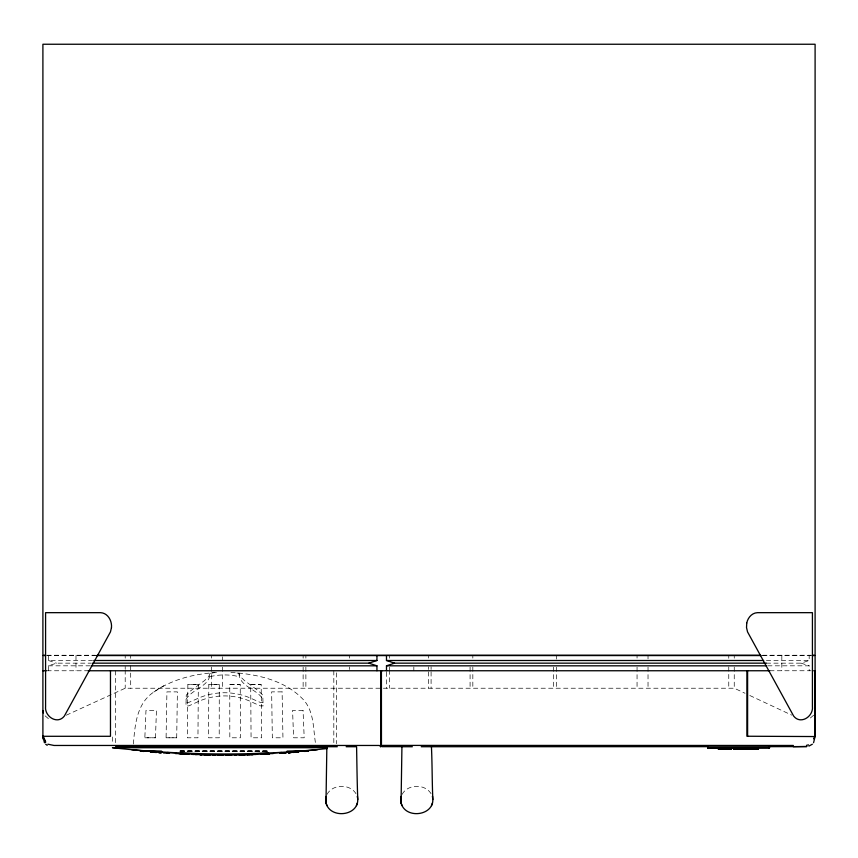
<?xml version="1.0" encoding="UTF-8"?>
<svg xmlns="http://www.w3.org/2000/svg" width="858" height="858" viewBox="0 0 858 858"><rect width="100%" height="100%" fill="white"/><g stroke="black" fill="none" stroke-linecap="round" stroke-linejoin="round"><path stroke-width="0.64" stroke-dasharray="4.29 3.22" d="M219.283 684.663L219.208 737.794L208.58 737.794L208.805 684.663L219.283 684.663L208.805 684.663M198.337 684.663L197.951 737.794L187.334 737.794L187.859 684.663L198.337 684.663L187.859 684.663M176.705 737.794L177.392 691.88L166.924 691.88L166.087 737.794L176.705 737.794L166.087 737.794M155.459 737.794L156.446 710.392L145.978 710.392L144.841 737.794L155.459 737.794L144.841 737.794M133.408 744.004C134.963 725.214 136.508 703.528 153.839 692.02C172.555 678.946 195.549 673.519 218.104 672.457M185.95 699.592C191.463 689.06 209.813 686.743 210.049 673.412A63.9 63.192 0 0 1 214.832 672.5M210.049 673.412L208.655 676.63L204.601 680.533L190.326 691.076L186.261 695.152L185.95 705.93L188.878 705.855L195.592 702.82A63.363 62.634 0 0 1 253.442 702.82L260.146 705.855L263.084 705.93L262.773 695.152L258.708 691.076L244.433 680.533L240.379 676.63L238.974 673.412A63.9 63.192 0 0 0 234.191 672.5M327.027 794.379C332.85 783.633 350.643 783.633 356.413 794.422M402.102 794.379C407.925 783.633 425.718 783.633 431.488 794.422M813.631 715.218L809.609 718.65M263.084 702.359L260.156 702.359L253.442 699.442A65.111 64.371 0 0 0 195.592 699.442L188.878 702.359L185.95 702.359M153.839 692.02L164.79 685.081M66.323 715.197L125.204 688.223L734.244 688.223L745.023 693.264M766.344 663.159L801.125 663.159L809.18 660.499L809.18 655.566M48.413 670.763L48.413 665.819L56.531 663.159L91.388 663.159M46.89 655.244L95.27 655.244M762.773 655.244L811.11 655.244M46.879 655.587L96.096 655.566M762.086 655.587L813.77 655.587M48.413 655.566L48.413 660.499L92.482 660.499M766.376 660.499L809.18 660.499M48.413 665.819L89.811 665.819M767.706 665.819L809.18 665.819L809.18 670.752M46.965 670.763L87.409 670.763M769.787 670.752L811.057 670.752M229.751 684.663L240.229 684.663L240.454 737.794L229.826 737.794L229.751 684.663L240.229 684.663M250.697 684.663L261.164 684.663L261.701 737.794L251.072 737.794L250.697 684.663L261.164 684.663M180.266 750.911L269.669 750.911M179.558 751.158L269.101 751.168M180.298 751.265L269.637 751.265M180.309 751.469L269.627 751.469M180.212 750.965L269.498 751.072M230.931 672.457C256.917 674.023 285.253 680.233 303.689 699.999C314.36 712.108 313.073 729.085 315.626 744.004M48.413 660.499L56.531 663.159M801.125 663.159L809.18 665.819M749.806 695.506L791.709 715.111M48.391 718.65L44.369 715.218M238.974 673.412C239.221 686.743 257.572 689.049 263.084 699.592M781.831 655.566L781.831 670.752M734.244 655.587L734.244 658.193M734.244 667.106L734.244 688.223M728.764 655.587L728.764 658.3M728.764 666.891L728.764 688.223M648.026 655.566L648.026 658.88M648.026 667.127L648.026 688.191M637.054 655.566L637.054 658.075M637.054 667.159L637.054 688.191M556.316 655.566L556.316 659.105M556.316 667.192L556.316 688.191M553.571 667.116L553.571 688.191M472.833 655.566L472.833 658.107M472.833 667.009L472.833 688.191M470.087 667.127L470.087 688.191M431.091 666.827L431.091 669.455M431.091 671.835L431.091 688.191M428.356 655.566L428.356 658.086M428.356 666.827L428.356 669.455M428.356 671.835L428.356 688.191M413.835 666.956L413.835 670.752M389.36 655.566L389.36 658.215M389.36 667.127L389.36 669.701M389.36 670.13L389.36 688.191M386.615 672.211L386.615 688.191M349.367 655.566L349.367 658.097M349.367 666.956L349.367 669.487M336.593 672.822L336.593 743.714M333.816 670.763L333.816 744.058M305.877 655.566L305.877 658.129M305.877 667.116L305.877 688.191M303.131 655.566L303.131 658.15M303.131 667.192L303.131 688.191M222.404 656.82L222.404 660.585M222.404 667.159L222.404 688.191M211.422 655.566L211.422 658.129M211.422 667.127L211.422 688.191M130.695 655.587L130.695 658.3M130.695 665.561L130.695 688.223M125.204 655.587L125.204 658.193M125.204 666.462L125.204 669.025M125.204 669.948L125.204 688.223M115.583 670.763L115.583 744.058M112.43 737.022L112.43 743.714M75.987 655.566L75.987 670.763M210.049 676.63A62.066 61.358 0 0 1 238.974 676.63M282.11 691.88L271.643 691.87L272.329 737.794L282.947 737.794L282.11 691.87M303.056 710.392L292.589 710.392L293.575 737.794L304.193 737.794L303.056 710.392"/><path stroke-width="1.29" d="M47.919 744.208L53.979 745.463L379.375 745.463L380.748 746.728L380.748 745.398L381.456 745.398L381.413 670.752L769.787 670.752M723.82 748.648L728.485 748.82L722.844 748.648L729.021 748.723L721.203 748.862L731.273 748.83L717.953 748.734L731.574 748.734L721.235 748.702L731.542 748.734L725.332 748.83M720.838 748.862L718.253 748.68L727.981 748.777M813.566 742.717L815.1 736.55L815.1 670.752L813.738 670.752M719.39 748.691L719.937 748.691L718.253 748.68L728.324 748.798M721.106 748.669L718.65 748.83L725.707 748.873L724.989 748.669M719.712 748.852L718.832 748.68L719.926 748.83M718.961 748.744L719.09 748.68M718.768 748.68L730.759 748.712M718.532 748.82L726.994 748.809L725.879 748.723M721.428 748.659L727.069 748.852L726.115 748.691M722.339 748.702L727.209 748.744L726.115 748.841M722.833 748.841L719.83 748.712L722.136 748.841M722.415 748.798L724.281 748.702L723.305 748.648M721.878 748.841L720.473 748.862L729.053 748.809M724.281 748.852L725.707 748.755L722.586 748.852L723.691 748.669M725.975 748.669L725.428 748.82L727.509 748.809M725.085 748.798L727.134 748.744M731.434 748.744L728.249 748.723M729.697 748.734L729.697 748.83M380.748 745.216L380.759 743.693M725.836 748.852L726.372 748.744M327.027 805.651L325.986 802.884C329.976 819.133 358.537 816.269 357.754 799.109C357.089 781.659 356.917 764.188 356.585 746.728L346.149 746.728M402.102 805.651L401.061 802.884C405.105 819.444 434.298 816.012 432.797 798.562C432.067 781.316 432.228 763.609 431.435 746.728M325.986 802.788L326.855 746.728L337.291 746.728M401.061 802.788L401.93 746.728L412.366 746.728M729.836 748.841L730.179 748.83M325.718 798.562L325.665 799.517L326.04 796.374L325.997 796.964M400.793 798.562L400.74 799.517L401.115 796.374L401.072 796.964M768.757 748.412L769.519 746.728L769.519 747.79L707.861 747.844L708.569 748.466M325.686 799.109L326.019 796.728M400.761 799.109L401.094 796.728M814.725 712.944L815.1 710.521M721.235 748.841L721.803 748.82M356.413 805.63L357.454 802.884M431.488 805.63L432.529 802.884M813.577 738.792L815.1 736.025M402.22 746.664L382.121 746.664L381.542 746.138L382.121 745.398M722.565 748.691L723.841 748.691L722.339 748.841M768.811 748.326L769.519 747.79L707.85 747.929L707.85 746.868L769.465 746.825M812.365 744.197L808.944 746.095M748.841 748.766L758.258 748.777L739.639 748.777L748.734 748.744M386.486 670.752L386.486 665.819L394.541 663.159L766.344 663.159M92.718 663.159L368.822 663.159L376.941 660.499L376.941 655.566M748.423 748.755L758.258 748.777L742.878 748.766M720.505 748.659L719.744 748.809L720.956 748.68M719.047 748.809L719.744 748.659M806.531 745.312L808.504 744.883M749.849 748.787L757.024 748.755M734.984 748.787L742.76 748.766L739.639 748.777L742.524 748.766L741.183 748.766L742.46 748.777L741.923 748.777M753.185 748.744L749.431 748.777M755.437 748.755L754.118 748.744L756.842 748.744M286.947 751.469L307.883 751.168M307.153 751.233L306.606 751.061L308.322 750.922L305.566 751.158M297.554 752.112L296.021 752.219L298.638 752.026L292.932 752.455M306.917 751.243L306.317 751.297M327.263 748.53C255.888 756.273 183.773 755.49 112.43 747.726L327.263 747.726M306.606 751.061L307.271 751.007M306.231 751.093L286.969 751.265M304.644 751.447L305.984 751.329M296.825 752.166L296.332 752.198M288.363 752.766L291.13 752.573M297.758 752.091L298.638 752.026M751.962 748.787L753.538 748.755L743.21 748.766M734.255 748.734L737.633 748.766L733.279 748.734L740.057 748.766M757.914 748.787L756.145 748.744M280.802 753.238L286.004 752.916L279.815 753.303L282.539 753.142M288.631 752.745L289.747 752.67M288.438 752.766L291.055 752.584M282.84 753.12L286.004 752.916M742.996 748.766L752.831 748.787M806.724 746.514L793.253 746.728M806.724 746.567L769.326 746.664M279.923 753.292L281.992 753.174M280.234 753.281L281.113 753.227M268.833 753.871L263.706 754.096L267.642 753.925M754.643 748.755L755.995 748.766M265.433 754.021L266.152 754L260.038 754.246L264.65 754.064M269.712 753.828L268.125 753.903M268.318 753.892L269.401 753.85M741.655 748.777L742.524 748.777L735.338 748.787M242.782 754.729L239.886 754.783M719.744 748.809L720.216 748.852M747.962 748.766L743.403 748.777M257.443 754.332L255.319 754.407L257.936 754.321M740.443 748.766C743.275 748.798 737.376 748.755 742.513 748.777M741.13 748.777L737.354 748.766M752.992 748.798L746.76 748.723M250.59 754.547L252.284 754.504L250.697 754.547M735.242 748.787L737.505 748.787L735.767 748.787L736.604 748.766M752.648 748.787L752.241 748.798M249.646 754.579L253.099 754.472L248.412 754.6L249.935 754.568L249.131 754.59M734.63 748.734L736.379 748.766L733.633 748.734M743.532 748.777L748.305 748.734L746.889 748.777M733.976 748.734L736.454 748.766L734.073 748.734M739.156 748.787L737.719 748.766M758.215 748.777L756.97 748.766M757.979 748.787L757.346 748.755M247.801 754.622C245.602 754.675 250.279 754.557 247.329 754.632L248.209 754.611L247.329 754.632M740.937 748.766L738.32 748.787M234.298 754.858L236.722 754.825M244.015 754.708L245.002 754.686L243.307 754.718M244.895 754.686L242.374 754.74M743.918 748.755L746.514 748.777M755.812 748.744L755.651 748.744M244.584 754.697L238.878 754.793M239.95 754.783L240.83 754.761M739.038 748.766L740.315 748.766M751.801 748.798L747.028 748.755M240.444 754.772L241.259 754.761M381.413 670.752L87.945 670.763M750.439 748.744L750.868 748.744M746.385 748.723L744.873 748.755L746.106 748.723M739.542 748.787L740.797 748.787L739.65 748.787M719.926 748.68L718.843 748.841L720.441 748.755M736.808 748.734L734.738 748.744L736.732 748.734L735.531 748.766M382.121 670.752L380.748 670.763L380.748 746.728M719.315 748.659L719.862 748.659M744.326 748.766L745.827 748.723L743.768 748.766L744.551 748.766M745.484 748.766L745.312 748.734M225.879 754.911L231.95 754.879M743.768 748.766L745.055 748.766L743.704 748.766M754.965 748.755L755.598 748.766L754.279 748.798M227.467 754.901L225.761 754.911L228.496 754.901M228.786 754.901L227.949 754.901M730.008 748.82L730.34 748.755M754.128 748.798L755.19 748.744M45.581 655.244L42.9 655.244L42.9 44.241L815.1 44.241L815.1 655.244L812.419 655.244M97.576 655.244L760.424 655.244M45.56 655.587L42.9 655.587L42.9 736.293L44.455 742.771M96.493 655.566L386.239 655.587M761.025 655.566L386.486 655.566L386.486 660.499L394.541 663.159M812.451 655.587L815.1 655.587L815.1 736.55L746.91 736.239L746.91 670.752M93.822 660.499L376.941 660.499M386.486 660.499L763.695 660.499M91.152 665.819L376.941 665.819L376.941 670.763M386.486 665.819L766.376 665.819M42.9 670.763L46.343 670.763M382.818 745.398L793.382 745.463M707.689 746.664L421.224 746.728M115.583 746.728L327.123 746.728M161.636 751.265L140.24 750.911L143.876 751.222M161.647 751.469L140.83 751.179M175.515 753.603L198.252 753.603M251.759 753.603L273.155 753.603M199.871 754.6C205.459 754.729 195.334 754.482 201.684 754.643M204.772 754.708L204.054 754.697L204.837 754.708M207.068 754.75L206.231 754.74L210.231 754.804L204.161 754.697L207.958 754.772M212.612 754.836L215.369 754.868L213.181 754.847M221.986 754.901L217.171 754.879M220.56 754.901L223.284 754.911M201.394 754.933L247.147 754.933M729.557 748.841L731.005 748.82M748.605 748.734L747.168 748.766L747.811 748.766M750.396 748.744L751.115 748.744M749.313 748.777L751.554 748.755M742.331 748.777L742.116 748.777M741.805 748.777L742.438 748.777M726.898 748.669L727.906 748.669M220.259 754.901L222.49 754.911M213.556 754.847L215.304 754.868M734.738 748.744L736.379 748.766M207.69 754.761L205.276 754.718M206.263 754.74L204.933 754.708L205.748 754.729M197.222 754.525L195.184 754.461L199.077 754.579M200.6 754.611L201.984 754.654M191.248 754.343L193.865 754.429M195.485 754.472L191.742 754.354M185.081 754.107L183.28 754.032L189.05 754.257L179.086 753.839M182.861 754.01L185.886 754.139M181.156 753.935L182.003 753.978L180.673 753.914M182.969 754.021L183.591 754.043M168.769 753.303L169.552 753.345L163.438 752.981M166.827 753.185L167.374 753.217M158.644 752.659L161.336 752.841L159.138 752.691M156.499 752.509L150.322 752.048L151.812 752.166M151.308 752.123L152.016 752.176M142.943 751.361L143.951 751.447M140.283 750.922L143.554 751.404M142.278 751.297L141.677 751.243M722.49 748.809L721.932 748.659L722.844 748.648M368.822 663.159L376.941 665.819M45.656 744.197L47.211 745.302M707.861 747.844L708.579 748.38M380.748 745.398L381.542 746.138M44.895 740.626L42.9 736.293L45.635 742.106L42.9 736.293L110.468 736.293L110.468 670.763M42.9 710.521L43.275 712.944M400.718 799.946L401.072 802.605M325.643 799.946L325.997 802.605M432.85 799.517L432.475 796.374L432.529 797.093M357.775 799.517L357.4 796.374L357.454 797.093M42.997 737.859L43.072 738.974M747.608 670.752L747.608 736.239M317.31 749.763A974.903 974.903 0 0 1 297.608 751.447M294.98 751.64A974.903 974.903 0 0 1 287.087 752.176M281.821 752.498A974.903 974.903 0 0 1 273.916 752.938M268.651 753.185A974.903 974.903 0 0 1 250.204 753.85M198.82 753.85A974.903 974.903 0 0 1 180.384 753.185M176.437 753.002A974.903 974.903 0 0 1 167.213 752.498M161.947 752.176A974.903 974.903 0 0 1 154.054 751.64M150.107 751.34A974.903 974.903 0 0 1 131.714 749.763M746.739 623.101L746.524 627.584L747.543 631.906L793.65 716.065C800.557 725.021 813.545 716.462 812.419 706.584L812.419 612.666L757.453 612.666C751.801 612.88 747.768 617.857 746.739 623.101M111.476 627.584L110.457 631.906L64.35 716.065C57.443 725.021 44.455 716.462 45.581 706.584L45.581 612.666L100.547 612.666C107.904 612.998 112.13 620.86 111.476 627.584M256.767 754.354L252.08 754.504L256.767 754.354M755.544 748.755L753.978 748.777L755.608 748.809"/></g></svg>
